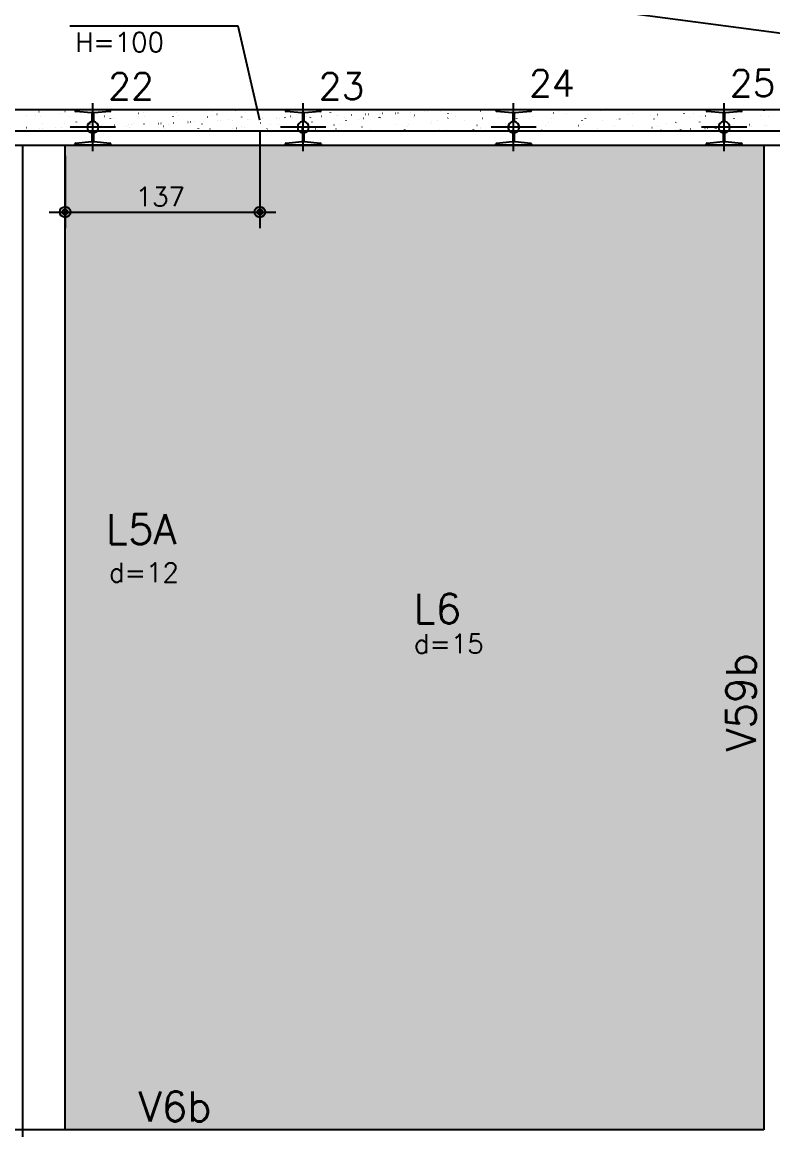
# Model space of a CAD drawing. Extents: x -40810 to 33675, y -2018 to 21213.
# Drawn here: x -3839 to -3311, y 12039 to 12817 of the extents above; entities that cross this region are included whole.
import ezdxf

# ---------------------------------------------------------------- set-up
doc = ezdxf.new("R2010")
doc.units = 0
doc.layers.get('0').update_dxf_attribs({"color": 1, "lineweight": 9})
for name, color, linetype in [('1', 5, 'Continuous'), ('10', 7, 'Continuous'), ('13', 7, 'Continuous'), ('130', 24, 'Continuous'), ('19', 5, 'Continuous'), ('42', 7, 'Continuous'), ('49', 20, 'Continuous'), ('51', 6, 'Continuous'), ('52', 21, 'Continuous'), ('8', 5, 'Continuous')]:
    doc.layers.add(name, color=color, linetype=linetype)
doc.styles.get("Standard").update_dxf_attribs({"font": 'romans.shx', "width": 0.8})

# ---------------------------------------------------------------- blocks, each defined once
blk = doc.blocks.new('_H9EFD498501-005')
for p, q in [((3048.101204, 4541.625241), (3048.146861, 4541.684742)), ((3063.32284, 4540.051908), (3063.332629, 4540.126266)), ((3066.385025, 4541.891568), (3066.458247, 4541.907801)), ((3070.046135, 4542.703216), (3070.119358, 4542.719449)), ((3087.161256, 4541.043856), (3087.171045, 4541.118215)), ((3096.45098, 4541.384517), (3096.496638, 4541.444019)), ((3117.996452, 4540.442988), (3118.069674, 4540.459221)), ((3121.657562, 4541.254636), (3121.730784, 4541.270869)), ((3144.800757, 4541.143793), (3144.846414, 4541.203295)), ((3146.174823, 4539.099405), (3146.184613, 4539.173763)), ((3169.607879, 4538.994408), (3169.681101, 4539.010641)), ((3170.18945, 4541.429804), (3170.199239, 4541.504162)), ((3173.268989, 4539.806057), (3173.342211, 4539.822289)), ((3186.448985, 4542.727991), (3186.522208, 4542.744224)), ((3193.150533, 4540.90307), (3193.19619, 4540.962571)), ((3194.101287, 4542.97944), (3194.111076, 4543.053799)), ((3229.203017, 4539.485353), (3229.212807, 4539.559711)), ((3238.060412, 4541.279411), (3238.133634, 4541.295644)), ((3241.50031, 4540.662346), (3241.545967, 4540.721847)), ((3253.114854, 4541.034989), (3253.124644, 4541.109347)), ((3257.0546, 4538.773313), (3257.129528, 4538.776585)), ((3258.927815, 4538.855099), (3259.002744, 4538.858371)), ((3267.769392, 4539.241131), (3267.84432, 4539.244402)), ((3276.953271, 4542.026938), (3276.96306, 4542.101296)), ((3277.884755, 4539.682777), (3277.959684, 4539.686049)), ((3279.75797, 4539.764564), (3279.832899, 4539.767835)), ((3288.599547, 4540.150595), (3288.674476, 4540.153867)), ((3289.671839, 4539.830832), (3289.745061, 4539.847065)), ((3289.850086, 4540.421622), (3289.895743, 4540.481124)), ((3298.71491, 4540.592242), (3298.789839, 4540.595513)), ((3300.588126, 4540.674028), (3300.663054, 4540.677299)), ((3309.429703, 4541.060059), (3309.504631, 4541.063331)), ((3312.128422, 4539.090538), (3312.138211, 4539.164896)), ((3319.545066, 4541.501706), (3319.619994, 4541.504977)), ((3321.418281, 4541.583492), (3321.49321, 4541.586764)), ((3330.259858, 4541.969524), (3330.334787, 4541.972795)), ((3335.966838, 4540.082486), (3335.976628, 4540.156845)), ((3338.199863, 4540.180898), (3338.24552, 4540.2404)), ((3340.375221, 4542.41117), (3340.45015, 4542.414441)), ((3342.248437, 4542.492956), (3342.323365, 4542.496228)), ((3351.090013, 4542.878988), (3351.164942, 4542.882259)), ((3358.490483, 4542.197), (3358.563705, 4542.213233)), ((3359.981465, 4542.412885), (3359.991254, 4542.487244)), ((3362.151593, 4543.008649), (3362.224816, 4543.024882)), ((3386.549639, 4539.940175), (3386.595296, 4539.999676)), ((3410.10191, 4540.74842), (3410.175132, 4540.764653)), ((3413.76302, 4541.560069), (3413.836242, 4541.576302)), ((3418.995032, 4540.468434), (3419.004822, 4540.542792)), ((3434.899416, 4539.699451), (3434.945073, 4539.758952)), ((3442.906869, 4542.01807), (3442.916659, 4542.092429)), ((3461.713337, 4539.29984), (3461.786559, 4539.316073)), ((3465.374447, 4540.111489), (3465.447669, 4540.127722)), ((3466.745285, 4543.010019), (3466.755075, 4543.084377)), ((3478.554443, 4543.033424), (3478.627666, 4543.049657)), ((3483.249192, 4539.458727), (3483.294849, 4539.518229)), ((3501.920437, 4540.073619), (3501.930226, 4540.147977)), ((3508.216231, 4540.370716), (3508.261888, 4540.430218)), ((3525.758853, 4541.065568), (3525.768642, 4541.139926)), ((3530.16587, 4541.584844), (3530.239092, 4541.601077)), ((3533.18327, 4541.282705), (3533.228927, 4541.342207)), ((3555.753311, 4539.070866), (3555.798968, 4539.130367)), ((3558.150309, 4542.194695), (3558.195966, 4542.254196)), ((3039.411002, 4538.502271), (3039.420792, 4538.57663)), ((3045.704206, 4538.501412), (3045.749863, 4538.560914)), ((3049.177808, 4538.076819), (3049.25103, 4538.093052)), ((3050.571527, 4533.235472), (3050.581316, 4533.309831)), ((3066.07814, 4533.42755), (3066.123797, 4533.487052)), ((3069.822023, 4538.306673), (3069.86768, 4538.366175)), ((3074.409943, 4534.227421), (3074.419733, 4534.301779)), ((3080.297993, 4531.055953), (3080.372922, 4531.059224)), ((3083.948129, 4532.894656), (3084.021351, 4532.910889)), ((3087.609239, 4533.706305), (3087.682461, 4533.722538)), ((3090.413356, 4531.497599), (3090.488285, 4531.500871)), ((3092.286572, 4531.579386), (3092.3615, 4531.582657)), ((3094.053982, 4538.260688), (3094.099639, 4538.32019)), ((3098.42457, 4536.55782), (3098.434359, 4536.632178)), ((3100.789235, 4536.62824), (3100.862457, 4536.644473)), ((3101.128148, 4531.965417), (3101.203077, 4531.968689)), ((3109.585094, 4531.291021), (3109.594884, 4531.365379)), ((3111.243512, 4532.407063), (3111.31844, 4532.410335)), ((3113.116727, 4532.48885), (3113.191656, 4532.492121)), ((3114.427916, 4533.186827), (3114.473573, 4533.246328)), ((3118.171799, 4538.06595), (3118.217456, 4538.125451)), ((3121.958304, 4532.874881), (3122.033232, 4532.878153)), ((3122.336407, 4538.107456), (3122.346196, 4538.181815)), ((3132.073667, 4533.316528), (3132.148596, 4533.319799)), ((3133.423511, 4532.28297), (3133.4333, 4532.357328)), ((3133.946882, 4533.398314), (3134.021811, 4533.401586)), ((3135.559556, 4531.446076), (3135.632778, 4531.462309)), ((3139.220666, 4532.257725), (3139.293888, 4532.273958)), ((3142.403759, 4538.019965), (3142.449416, 4538.079466)), ((3142.788459, 4533.784346), (3142.863388, 4533.787617)), ((3152.400662, 4535.17966), (3152.473884, 4535.195893)), ((3152.903822, 4534.225992), (3152.978751, 4534.229263)), ((3154.777038, 4534.307778), (3154.851966, 4534.31105)), ((3157.438137, 4534.613369), (3157.447927, 4534.687727)), ((3162.777693, 4532.946103), (3162.82335, 4533.005604)), ((3163.618615, 4534.69381), (3163.693543, 4534.697081)), ((3166.521576, 4537.825226), (3166.567233, 4537.884727)), ((3173.733978, 4535.135456), (3173.808906, 4535.138728)), ((3175.607193, 4535.217243), (3175.682122, 4535.220514)), ((3181.349974, 4536.163005), (3181.359764, 4536.237363)), ((3184.44877, 4535.603274), (3184.523699, 4535.606546)), ((3190.753535, 4537.779241), (3190.799192, 4537.838742)), ((3194.564133, 4536.04492), (3194.639062, 4536.048192)), ((3196.437349, 4536.126707), (3196.512277, 4536.129978)), ((3204.012089, 4533.73108), (3204.085311, 4533.747313)), ((3205.188391, 4537.154954), (3205.19818, 4537.229312)), ((3205.278925, 4536.512738), (3205.353854, 4536.51601)), ((3211.127469, 4532.705379), (3211.173126, 4532.764881)), ((3214.871352, 4537.584502), (3214.917009, 4537.644004)), ((3215.394289, 4536.954385), (3215.469217, 4536.957656)), ((3216.451705, 4532.668917), (3216.461494, 4532.743276)), ((3217.267504, 4537.036171), (3217.342433, 4537.039442)), ((3221.219306, 4537.545828), (3221.292528, 4537.562061)), ((3224.880416, 4538.357477), (3224.953638, 4538.37371)), ((3226.109081, 4537.422203), (3226.184009, 4537.425474)), ((3236.224444, 4537.863849), (3236.299373, 4537.86712)), ((3238.09766, 4537.945635), (3238.172588, 4537.948907)), ((3239.103312, 4537.538517), (3239.148969, 4537.598019)), ((3240.363542, 4534.218554), (3240.373331, 4534.292912)), ((3246.939236, 4538.331667), (3247.014165, 4538.334938)), ((3255.623516, 4532.2825), (3255.696738, 4532.298733)), ((3259.477246, 4532.464655), (3259.522903, 4532.524157)), ((3263.221129, 4537.343778), (3263.266786, 4537.40328)), ((3264.201958, 4535.210502), (3264.211748, 4535.284861)), ((3272.830733, 4536.097248), (3272.903955, 4536.113481)), ((3276.491843, 4536.908897), (3276.565065, 4536.92513)), ((3287.453088, 4537.297793), (3287.498745, 4537.357295)), ((3288.216585, 4537.540901), (3288.226374, 4537.61526)), ((3299.377109, 4532.274102), (3299.386899, 4532.348461)), ((3307.827022, 4532.223932), (3307.872679, 4532.283433)), ((3311.570905, 4537.103055), (3311.616562, 4537.162556)), ((3323.215525, 4533.266051), (3323.225315, 4533.340409)), ((3324.44216, 4534.648669), (3324.515382, 4534.664902)), ((3328.10327, 4535.460317), (3328.176492, 4535.47655)), ((3335.802865, 4537.05707), (3335.848522, 4537.116571)), ((3341.283266, 4538.382252), (3341.356488, 4538.398485)), ((3347.230152, 4535.59645), (3347.239942, 4535.670809)), ((3356.176799, 4531.983208), (3356.222456, 4532.042709)), ((3359.920681, 4536.862331), (3359.966339, 4536.921832)), ((3371.141989, 4537.146086), (3371.151779, 4537.220445)), ((3376.053587, 4533.200089), (3376.126809, 4533.216322)), ((3379.714697, 4534.011737), (3379.787919, 4534.02797)), ((3382.229093, 4531.3216), (3382.238882, 4531.395958)), ((3384.152641, 4536.816346), (3384.198298, 4536.875847)), ((3392.894693, 4536.933672), (3392.967915, 4536.949905)), ((3394.980405, 4538.138035), (3394.990195, 4538.212393)), ((3404.526575, 4531.742484), (3404.572232, 4531.801986)), ((3406.243719, 4533.651999), (3406.253509, 4533.726357)), ((3408.270458, 4536.621607), (3408.316115, 4536.681109)), ((3427.665014, 4531.751509), (3427.738236, 4531.767742)), ((3430.155557, 4535.201635), (3430.165346, 4535.275994)), ((3431.326124, 4532.563157), (3431.399346, 4532.57939)), ((3432.502418, 4536.575622), (3432.548075, 4536.635124)), ((3444.50612, 4535.485092), (3444.579342, 4535.501325)), ((3452.876352, 4531.50176), (3452.922009, 4531.561262)), ((3453.993973, 4536.193584), (3454.003762, 4536.267942)), ((3456.620234, 4536.380883), (3456.665891, 4536.440385)), ((3465.257287, 4531.707548), (3465.267076, 4531.781906)), ((3478.008599, 4538.523983), (3478.018389, 4538.598341)), ((3480.852194, 4536.334898), (3480.897851, 4536.3944)), ((3482.937551, 4531.114578), (3483.010773, 4531.130811)), ((3489.169124, 4533.257184), (3489.178914, 4533.331542)), ((3496.117547, 4534.036512), (3496.190769, 4534.052745)), ((3505.819233, 4537.246887), (3505.86489, 4537.306389)), ((3513.00754, 4534.249132), (3513.01733, 4534.323491)), ((3513.324764, 4537.851261), (3513.397986, 4537.867494)), ((3516.985874, 4538.662909), (3517.059096, 4538.679142)), ((3530.786272, 4538.158877), (3530.831929, 4538.218378)), ((3537.022167, 4536.579532), (3537.031956, 4536.65389)), ((3539.262175, 4530.990627), (3539.337103, 4530.993899)), ((3547.728974, 4532.587933), (3547.802196, 4532.604166)), ((3548.103751, 4531.376659), (3548.17868, 4531.37993)), ((3548.182692, 4531.312733), (3548.192481, 4531.387091)), ((3549.498287, 4530.91916), (3549.543945, 4530.978662)), ((3558.219115, 4531.818305), (3558.294043, 4531.821577)), ((3560.09233, 4531.900091), (3560.167259, 4531.903363)), ((3560.934004, 4538.129168), (3560.943794, 4538.203526)), ((3037.712001, 4528.085768), (3037.712001, 4528.085768)), ((3038.039644, 4528.085768), (3038.039644, 4528.085768)), ((3038.039644, 4528.085768), (3038.039644, 4528.085768)), ((3038.039644, 4528.085768), (3038.039644, 4528.085768)), ((3038.637682, 4529.237025), (3038.712611, 4529.240296)), ((3039.449182, 4530.349707), (3039.494839, 4530.409208)), ((3048.753045, 4529.678671), (3048.827974, 4529.681942)), ((3049.893555, 4528.085768), (3049.893555, 4528.085768)), ((3049.893555, 4528.085768), (3049.893555, 4528.085768)), ((3050.626261, 4529.760457), (3050.701189, 4529.763729)), ((3059.467838, 4530.146489), (3059.542766, 4530.14976)), ((3061.747467, 4528.085768), (3061.747467, 4528.085768)), ((3061.747467, 4528.085768), (3061.747467, 4528.085768)), ((3061.979246, 4528.085768), (3061.979246, 4528.085768)), ((3061.979246, 4528.085768), (3061.979246, 4528.085768)), ((3062.256635, 4528.085768), (3062.256635, 4528.085768)), ((3062.256635, 4528.085768), (3062.256635, 4528.085768)), ((3063.681142, 4530.303722), (3063.726799, 4530.363223)), ((3066.740912, 4529.079908), (3066.814134, 4529.096141)), ((3069.583201, 4530.588135), (3069.658129, 4530.591406)), ((3071.456416, 4530.669921), (3071.531345, 4530.673193)), ((3073.601379, 4528.085768), (3073.601379, 4528.085768)), ((3085.455291, 4528.085768), (3085.455291, 4528.085768)), ((3085.455291, 4528.085768), (3085.455291, 4528.085768)), ((3085.455291, 4528.085768), (3085.455291, 4528.085768)), ((3085.673257, 4529.741385), (3085.683047, 4529.815743)), ((3086.246491, 4528.085768), (3086.246491, 4528.085768)), ((3087.798959, 4530.108983), (3087.844616, 4530.168484)), ((3097.309203, 4528.085768), (3097.309203, 4528.085768)), ((3097.309203, 4528.085768), (3097.309203, 4528.085768)), ((3097.309203, 4528.085768), (3097.309203, 4528.085768)), ((3109.163115, 4528.085768), (3109.163115, 4528.085768)), ((3109.163115, 4528.085768), (3109.163115, 4528.085768)), ((3110.513736, 4528.085768), (3110.513736, 4528.085768)), ((3110.513736, 4528.085768), (3110.513736, 4528.085768)), ((3112.030918, 4530.062998), (3112.076575, 4530.122499)), ((3120.402184, 4528.085768), (3120.402184, 4528.085768)), ((3120.402184, 4528.085768), (3120.402184, 4528.085768)), ((3120.402184, 4528.085768), (3120.402184, 4528.085768)), ((3121.017027, 4528.085768), (3121.017027, 4528.085768)), ((3121.017027, 4528.085768), (3121.017027, 4528.085768)), ((3132.870939, 4528.085768), (3132.870939, 4528.085768)), ((3134.780981, 4528.085768), (3134.780981, 4528.085768)), ((3136.148735, 4529.868259), (3136.194392, 4529.927761)), ((3144.72485, 4528.085768), (3144.72485, 4528.085768)), ((3156.578762, 4528.085768), (3156.578762, 4528.085768)), ((3156.578762, 4528.085768), (3156.578762, 4528.085768)), ((3156.578762, 4528.085768), (3156.578762, 4528.085768)), ((3159.048227, 4528.085768), (3159.048227, 4528.085768)), ((3159.048227, 4528.085768), (3159.048227, 4528.085768)), ((3160.380695, 4529.822274), (3160.426352, 4529.881776)), ((3168.432674, 4528.085768), (3168.432674, 4528.085768)), ((3168.432674, 4528.085768), (3168.432674, 4528.085768)), ((3168.598662, 4529.34657), (3168.608451, 4529.420928)), ((3178.547732, 4528.085768), (3178.547732, 4528.085768)), ((3178.547732, 4528.085768), (3178.547732, 4528.085768)), ((3178.547732, 4528.085768), (3178.547732, 4528.085768)), ((3180.286586, 4528.085768), (3180.286586, 4528.085768)), ((3180.286586, 4528.085768), (3180.286586, 4528.085768)), ((3183.315472, 4528.085768), (3183.315472, 4528.085768)), ((3184.498512, 4529.627535), (3184.544169, 4529.687037)), ((3187.170983, 4529.997497), (3187.244205, 4530.01373)), ((3190.832093, 4530.809145), (3190.905315, 4530.825378)), ((3192.140498, 4528.085768), (3192.140498, 4528.085768)), ((3192.437078, 4530.338518), (3192.446867, 4530.412877)), ((3203.99441, 4528.085768), (3203.99441, 4528.085768)), ((3207.582717, 4528.085768), (3207.582717, 4528.085768)), ((3207.582717, 4528.085768), (3207.582717, 4528.085768)), ((3208.730471, 4529.58155), (3208.776128, 4529.641052)), ((3215.848322, 4528.085768), (3215.848322, 4528.085768)), ((3215.848322, 4528.085768), (3215.848322, 4528.085768)), ((3215.848322, 4528.085768), (3215.848322, 4528.085768)), ((3227.702233, 4528.085768), (3227.702233, 4528.085768)), ((3227.702233, 4528.085768), (3227.702233, 4528.085768)), ((3227.702233, 4528.085768), (3227.702233, 4528.085768)), ((3231.849962, 4528.085768), (3231.849962, 4528.085768)), ((3232.848288, 4529.386812), (3232.893945, 4529.446313)), ((3236.69328, 4528.085768), (3236.69328, 4528.085768)), ((3236.69328, 4528.085768), (3236.69328, 4528.085768)), ((3236.69328, 4528.085768), (3236.69328, 4528.085768)), ((3238.78241, 4528.548917), (3238.855632, 4528.56515)), ((3239.556145, 4528.085768), (3239.556145, 4528.085768)), ((3239.556145, 4528.085768), (3239.556145, 4528.085768)), ((3242.44352, 4529.360565), (3242.516742, 4529.376798)), ((3251.410057, 4528.085768), (3251.410057, 4528.085768)), ((3251.450645, 4528.394067), (3251.460435, 4528.468425)), ((3256.117207, 4528.085768), (3256.117207, 4528.085768)), ((3256.117207, 4528.085768), (3256.117207, 4528.085768)), ((3257.080248, 4529.340827), (3257.125905, 4529.400328)), ((3263.263969, 4528.085768), (3263.263969, 4528.085768)), ((3275.117881, 4528.085768), (3275.117881, 4528.085768)), ((3275.117881, 4528.085768), (3275.117881, 4528.085768)), ((3275.117881, 4528.085768), (3275.117881, 4528.085768)), ((3275.465272, 4530.724466), (3275.475062, 4530.798825)), ((3280.384452, 4528.085768), (3280.384452, 4528.085768)), ((3281.198064, 4529.146088), (3281.243722, 4529.205589)), ((3286.971793, 4528.085768), (3286.971793, 4528.085768)), ((3286.971793, 4528.085768), (3286.971793, 4528.085768)), ((3286.971793, 4528.085768), (3286.971793, 4528.085768)), ((3294.838828, 4528.085768), (3294.838828, 4528.085768)), ((3294.838828, 4528.085768), (3294.838828, 4528.085768)), ((3298.825705, 4528.085768), (3298.825705, 4528.085768)), ((3298.825705, 4528.085768), (3298.825705, 4528.085768)), ((3304.651698, 4528.085768), (3304.651698, 4528.085768)), ((3304.651698, 4528.085768), (3304.651698, 4528.085768)), ((3305.430024, 4529.100103), (3305.475681, 4529.159604)), ((3307.234943, 4530.83392), (3307.308165, 4530.850153)), ((3310.679616, 4528.085768), (3310.679616, 4528.085768)), ((3310.679616, 4528.085768), (3310.679616, 4528.085768)), ((3322.533528, 4528.085768), (3322.533528, 4528.085768)), ((3328.918943, 4528.085768), (3328.918943, 4528.085768)), ((3329.547841, 4528.905364), (3329.593498, 4528.964866)), ((3334.38744, 4528.085768), (3334.38744, 4528.085768)), ((3334.38744, 4528.085768), (3334.38744, 4528.085768)), ((3334.38744, 4528.085768), (3334.38744, 4528.085768)), ((3334.478839, 4528.780015), (3334.488629, 4528.854373)), ((3346.241352, 4528.085768), (3346.241352, 4528.085768)), ((3346.241352, 4528.085768), (3346.241352, 4528.085768)), ((3346.241352, 4528.085768), (3346.241352, 4528.085768)), ((3352.984376, 4528.085768), (3352.984376, 4528.085768)), ((3352.984376, 4528.085768), (3352.984376, 4528.085768)), ((3353.186188, 4528.085768), (3353.186188, 4528.085768)), ((3353.186188, 4528.085768), (3353.186188, 4528.085768)), ((3353.779801, 4528.859379), (3353.825458, 4528.918881)), ((3358.095264, 4528.085768), (3358.095264, 4528.085768)), ((3358.095264, 4528.085768), (3358.095264, 4528.085768)), ((3358.390677, 4530.329651), (3358.400466, 4530.40401)), ((3358.84637, 4529.385341), (3358.919592, 4529.401574)), ((3369.949176, 4528.085768), (3369.949176, 4528.085768)), ((3369.949176, 4528.085768), (3369.949176, 4528.085768)), ((3377.453433, 4528.085768), (3377.453433, 4528.085768)), ((3377.897617, 4528.66464), (3377.943274, 4528.724142)), ((3381.803088, 4528.085768), (3381.803088, 4528.085768)), ((3393.656999, 4528.085768), (3393.656999, 4528.085768)), ((3401.720678, 4528.085768), (3401.720678, 4528.085768)), ((3401.720678, 4528.085768), (3401.720678, 4528.085768)), ((3402.129577, 4528.618655), (3402.175234, 4528.678157)), ((3405.510911, 4528.085768), (3405.510911, 4528.085768)), ((3405.510911, 4528.085768), (3405.510911, 4528.085768)), ((3405.510911, 4528.085768), (3405.510911, 4528.085768)), ((3411.129925, 4528.085768), (3411.129925, 4528.085768)), ((3411.129925, 4528.085768), (3411.129925, 4528.085768)), ((3411.129925, 4528.085768), (3411.129925, 4528.085768)), ((3417.364823, 4528.085768), (3417.364823, 4528.085768)), ((3417.364823, 4528.085768), (3417.364823, 4528.085768)), ((3417.404244, 4528.3852), (3417.414034, 4528.459558)), ((3425.987923, 4528.085768), (3425.987923, 4528.085768)), ((3426.247394, 4528.423916), (3426.293051, 4528.483418)), ((3429.218735, 4528.085768), (3429.218735, 4528.085768)), ((3429.218735, 4528.085768), (3429.218735, 4528.085768)), ((3441.072647, 4528.085768), (3441.072647, 4528.085768)), ((3441.24266, 4529.377148), (3441.25245, 4529.451507)), ((3450.255168, 4528.085768), (3450.255168, 4528.085768)), ((3450.255168, 4528.085768), (3450.255168, 4528.085768)), ((3450.479353, 4528.377931), (3450.525011, 4528.437433)), ((3452.926559, 4528.085768), (3452.926559, 4528.085768)), ((3464.780471, 4528.085768), (3464.780471, 4528.085768)), ((3464.780471, 4528.085768), (3464.780471, 4528.085768)), ((3464.780471, 4528.085768), (3464.780471, 4528.085768)), ((3469.275473, 4528.085768), (3469.275473, 4528.085768)), ((3469.275473, 4528.085768), (3469.275473, 4528.085768)), ((3469.275473, 4528.085768), (3469.275473, 4528.085768)), ((3472.729957, 4528.085768), (3472.729957, 4528.085768)), ((3472.729957, 4528.085768), (3472.729957, 4528.085768)), ((3472.729957, 4528.085768), (3472.729957, 4528.085768)), ((3474.522414, 4528.085768), (3474.522414, 4528.085768)), ((3474.59717, 4528.183193), (3474.642827, 4528.242694)), ((3474.898493, 4528.180448), (3474.973422, 4528.18372)), ((3476.634382, 4528.085768), (3476.634382, 4528.085768)), ((3476.634382, 4528.085768), (3476.634382, 4528.085768)), ((3476.634382, 4528.085768), (3476.634382, 4528.085768)), ((3476.771708, 4528.262235), (3476.846637, 4528.265506)), ((3479.276441, 4530.302929), (3479.349663, 4530.319162)), ((3485.613285, 4528.648266), (3485.688214, 4528.651538)), ((3488.488294, 4528.085768), (3488.488294, 4528.085768)), ((3488.488294, 4528.085768), (3488.488294, 4528.085768)), ((3495.728648, 4529.089912), (3495.803577, 4529.093184)), ((3497.601864, 4529.171699), (3497.676792, 4529.17497)), ((3498.789659, 4528.085768), (3498.789659, 4528.085768)), ((3499.564209, 4529.095182), (3499.609866, 4529.154683)), ((3500.342206, 4528.085768), (3500.342206, 4528.085768)), ((3500.342206, 4528.085768), (3500.342206, 4528.085768)), ((3506.443441, 4529.55773), (3506.518369, 4529.561002)), ((3512.196118, 4528.085768), (3512.196118, 4528.085768)), ((3516.558804, 4529.999377), (3516.633732, 4530.002648)), ((3518.432019, 4530.081163), (3518.506948, 4530.084434)), ((3523.056904, 4528.085768), (3523.056904, 4528.085768)), ((3524.05003, 4528.085768), (3524.05003, 4528.085768)), ((3524.05003, 4528.085768), (3524.05003, 4528.085768)), ((3524.05003, 4528.085768), (3524.05003, 4528.085768)), ((3524.270854, 4529.763096), (3524.280644, 4529.837455)), ((3524.531248, 4530.007171), (3524.576905, 4530.066673)), ((3527.273596, 4530.467195), (3527.348525, 4530.470466)), ((3527.421021, 4528.085768), (3527.421021, 4528.085768)), ((3527.421021, 4528.085768), (3527.421021, 4528.085768)), ((3527.421021, 4528.085768), (3527.421021, 4528.085768)), ((3530.887868, 4528.854349), (3530.96109, 4528.870582)), ((3534.548978, 4529.665998), (3534.6222, 4529.682231)), ((3535.903942, 4528.085768), (3535.903942, 4528.085768)), ((3535.903942, 4528.085768), (3535.903942, 4528.085768)), ((3535.903942, 4528.085768), (3535.903942, 4528.085768)), ((3537.388959, 4530.908841), (3537.463888, 4530.912112)), ((3547.324149, 4528.085768), (3547.324149, 4528.085768)), ((3547.757854, 4528.085768), (3547.757854, 4528.085768)), ((3547.757854, 4528.085768), (3547.757854, 4528.085768)), ((3559.611765, 4528.085768), (3559.611765, 4528.085768)), ((3559.611765, 4528.085768), (3559.611765, 4528.085768))]:
    blk.add_line(p, q)

msp = doc.modelspace()

# ---------------------------------------------------------------- linework, layer by layer
at = {"layer": '1'}
msp.add_line((-4498.753, 12730.699), (-2928.251, 12730.699), dxfattribs=at)
for points in [[(-3839.253, 12730.699), (-3839.253, 12038.613)], [(-3809.253, 12038.613), (-3809.253, 12730.699)], [(-3317.753, 12730.699), (-3317.753, 12038.613)], [(-3839.253, 12038.613), (-3925.253, 12038.613)], [(-3839.253, 12038.613), (-3839.253, 11993.613)], [(-3809.253, 12038.613), (-3839.253, 12038.613)], [(-3317.753, 12038.613), (-3809.253, 12038.613)]]:
    msp.add_lwpolyline(points, dxfattribs=at)
at = {"layer": '130'}
for points in [[(-3317.753, 12038.613), (-3809.253, 12038.613), (-3809.253, 12730.699)], [(-3317.753, 12038.613), (-3809.253, 12730.699), (-3317.753, 12730.391)], [(-3317.753, 12038.613), (-3317.753, 12730.391), (-3317.753, 12038.613)]]:
    msp.add_solid(points, dxfattribs=at)
at = {"layer": '19'}
msp.add_line((-6132.808, 13185.077), (-2902.754, 12755.699), dxfattribs=at)
at = {"layer": '42'}
for p, q in [((-3687.531, 12814.255), (-3805.86, 12814.255)), ((-3672.248, 12748.199), (-3687.531, 12814.255))]:
    msp.add_line(p, q, dxfattribs=at)
at = {"layer": '42', "color": 70, "linetype": 'Continuous'}
for p, q in [((-3672.248, 12748.199), (-3672.248, 12748.199)), ((-3672.248, 12740.699), (-3672.248, 12672.34)), ((-3809.253, 12730.699), (-3809.253, 12730.699)), ((-3809.253, 12723.199), (-3809.253, 12672.34)), ((-3820.503, 12683.59), (-3660.998, 12683.59))]:
    msp.add_line(p, q, dxfattribs=at)
for centre, radius in [((-3809.253, 12683.59), 3.746), ((-3809.253, 12683.59), 1.867), ((-3672.248, 12683.59), 3.746), ((-3672.248, 12683.59), 1.867)]:
    msp.add_circle(centre, radius, dxfattribs=at)
at = {"layer": '49'}
for p, q in [((-4498.753, 12755.699), (-2898.367, 12755.699)), ((-4498.753, 12740.699), (-2913.597, 12740.699))]:
    msp.add_line(p, q, dxfattribs=at)
at = {"layer": '51'}
for p, q in [((-3789.753, 12726.35), (-3789.753, 12760.048)), ((-3641.753, 12726.35), (-3641.753, 12760.048)), ((-3493.753, 12726.35), (-3493.753, 12760.048)), ((-3345.753, 12726.35), (-3345.753, 12760.048)), ((-3802.253, 12754.945), (-3802.253, 12755.699)), ((-3802.253, 12755.699), (-3777.253, 12755.699)), ((-3790.629, 12753.272), (-3801.77, 12754.336)), ((-3790.146, 12747.181), (-3790.146, 12752.663)), ((-3789.359, 12752.664), (-3789.359, 12747.181)), ((-3777.735, 12754.336), (-3788.876, 12753.272)), ((-3777.253, 12755.699), (-3777.253, 12754.945)), ((-3654.253, 12754.945), (-3654.253, 12755.699)), ((-3654.253, 12755.699), (-3629.253, 12755.699)), ((-3642.629, 12753.272), (-3653.77, 12754.336)), ((-3642.146, 12747.181), (-3642.146, 12752.663)), ((-3641.359, 12752.664), (-3641.359, 12747.181)), ((-3629.735, 12754.336), (-3640.876, 12753.272)), ((-3629.253, 12755.699), (-3629.253, 12754.945)), ((-3506.253, 12754.945), (-3506.253, 12755.699)), ((-3506.253, 12755.699), (-3481.253, 12755.699)), ((-3494.629, 12753.272), (-3505.77, 12754.336)), ((-3494.146, 12747.181), (-3494.146, 12752.663)), ((-3493.359, 12752.664), (-3493.359, 12747.181)), ((-3481.735, 12754.336), (-3492.876, 12753.272)), ((-3481.253, 12755.699), (-3481.253, 12754.945)), ((-3358.253, 12754.945), (-3358.253, 12755.699)), ((-3358.253, 12755.699), (-3333.253, 12755.699)), ((-3346.629, 12753.272), (-3357.77, 12754.336)), ((-3346.146, 12747.181), (-3346.146, 12752.663)), ((-3345.359, 12752.664), (-3345.359, 12747.181)), ((-3333.735, 12754.336), (-3344.876, 12753.272)), ((-3333.253, 12755.699), (-3333.253, 12754.945)), ((-3773.844, 12743.199), (-3805.662, 12743.199)), ((-3790.146, 12733.735), (-3790.146, 12739.217)), ((-3789.359, 12739.217), (-3789.359, 12733.735)), ((-3625.844, 12743.199), (-3657.662, 12743.199)), ((-3642.146, 12733.735), (-3642.146, 12739.217)), ((-3641.359, 12739.217), (-3641.359, 12733.735)), ((-3477.844, 12743.199), (-3509.662, 12743.199)), ((-3494.146, 12733.735), (-3494.146, 12739.217)), ((-3493.359, 12739.217), (-3493.359, 12733.735)), ((-3329.844, 12743.199), (-3361.662, 12743.199)), ((-3346.146, 12733.735), (-3346.146, 12739.217)), ((-3345.359, 12739.217), (-3345.359, 12733.735)), ((-3802.253, 12730.699), (-3802.253, 12731.453)), ((-3777.253, 12730.699), (-3802.253, 12730.699)), ((-3801.77, 12732.062), (-3790.629, 12733.126)), ((-3788.876, 12733.126), (-3777.735, 12732.062)), ((-3777.253, 12731.453), (-3777.253, 12730.699)), ((-3654.253, 12730.699), (-3654.253, 12731.453)), ((-3629.253, 12730.699), (-3654.253, 12730.699)), ((-3653.77, 12732.062), (-3642.629, 12733.126)), ((-3640.876, 12733.126), (-3629.735, 12732.062)), ((-3629.253, 12731.453), (-3629.253, 12730.699)), ((-3506.253, 12730.699), (-3506.253, 12731.453)), ((-3481.253, 12730.699), (-3506.253, 12730.699)), ((-3505.77, 12732.062), (-3494.629, 12733.126)), ((-3492.876, 12733.126), (-3481.735, 12732.062)), ((-3481.253, 12731.453), (-3481.253, 12730.699)), ((-3358.253, 12730.699), (-3358.253, 12731.453)), ((-3333.253, 12730.699), (-3358.253, 12730.699)), ((-3357.77, 12732.062), (-3346.629, 12733.126)), ((-3344.876, 12733.126), (-3333.735, 12732.062)), ((-3333.253, 12731.453), (-3333.253, 12730.699))]:
    msp.add_line(p, q, dxfattribs=at)
for centre, radius, start, end in [((-3801.628, 12754.945), 0.625, 180, 256.861226), ((-3790.771, 12752.663), 0.625, 0, 76.861226), ((-3788.734, 12752.663), 0.625, 103.138852, 180.104996), ((-3777.878, 12754.945), 0.625, 283.138774, 0), ((-3653.628, 12754.945), 0.625, 180, 256.861226), ((-3642.771, 12752.663), 0.625, 0, 76.861226), ((-3640.734, 12752.663), 0.625, 103.138852, 180.104996), ((-3629.878, 12754.945), 0.625, 283.138774, 0), ((-3505.628, 12754.945), 0.625, 180, 256.861226), ((-3494.771, 12752.663), 0.625, 0, 76.861226), ((-3492.734, 12752.663), 0.625, 103.138852, 180.104996), ((-3481.878, 12754.945), 0.625, 283.138774, 0), ((-3357.628, 12754.945), 0.625, 180, 256.861226), ((-3346.771, 12752.663), 0.625, 0, 76.861226), ((-3344.734, 12752.663), 0.625, 103.138852, 180.104996), ((-3333.878, 12754.945), 0.625, 283.138774, 0), ((-3789.753, 12743.199), 4.001, 95.644143, 264.355857), ((-3789.753, 12743.199), 4.001, 275.644143, 84.355857), ((-3641.753, 12743.199), 4.001, 95.644143, 264.355857), ((-3641.753, 12743.199), 4.001, 275.644143, 84.355857), ((-3493.753, 12743.199), 4.001, 95.644143, 264.355857), ((-3493.753, 12743.199), 4.001, 275.644143, 84.355857), ((-3345.753, 12743.199), 4.001, 95.644143, 264.355857), ((-3345.753, 12743.199), 4.001, 275.644143, 84.355857), ((-3801.628, 12731.453), 0.625, 103.138774, 180), ((-3790.771, 12733.735), 0.625, 283.138774, 0), ((-3788.734, 12733.735), 0.625, 180, 256.861226), ((-3777.878, 12731.453), 0.625, 0, 76.861226), ((-3653.628, 12731.453), 0.625, 103.138774, 180), ((-3642.771, 12733.735), 0.625, 283.138774, 0), ((-3640.734, 12733.735), 0.625, 180, 256.861226), ((-3629.878, 12731.453), 0.625, 0, 76.861226), ((-3505.628, 12731.453), 0.625, 103.138774, 180), ((-3494.771, 12733.735), 0.625, 283.138774, 0), ((-3492.734, 12733.735), 0.625, 180, 256.861226), ((-3481.878, 12731.453), 0.625, 0, 76.861226), ((-3357.628, 12731.453), 0.625, 103.138774, 180), ((-3346.771, 12733.735), 0.625, 283.138774, 0), ((-3344.734, 12733.735), 0.625, 180, 256.861226), ((-3333.878, 12731.453), 0.625, 0, 76.861226)]:
    msp.add_arc(centre, radius, start, end, dxfattribs=at)

# ---------------------------------------------------------------- block references
at = {"layer": '19'}
msp.add_blockref('_H9EFD498501-005', (-6875.753, 8212.613), dxfattribs=at)

# ---------------------------------------------------------------- texts
at = {"layer": '10'}
for s, p in [('L5A', (-3780.35, 12450.243)), ('L6', (-3563.964, 12394.378))]:
    msp.add_text(s, height=21, dxfattribs=at).set_placement(p)
at = {"layer": '13'}
for s, p in [('d=12', (-3778.403, 12423.506)), ('d=15', (-3563.964, 12373.483))]:
    msp.add_text(s, height=13.5, dxfattribs=at).set_placement(p)
at = {"layer": '42'}
msp.add_text('H=100', height=13.5, dxfattribs=at).set_placement((-3802.131, 12796.295))
at = {"layer": '42', "color": 70, "linetype": 'Continuous'}
msp.add_text('137', height=13.5, dxfattribs=at).set_placement((-3759.65, 12687.64))
at = {"layer": '52'}
for s, p in [('24', (-3482.956, 12764.728)), ('25', (-3341.812, 12764.785)), ('22', (-3778.956, 12762.677)), ('23', (-3630.956, 12762.677))]:
    msp.add_text(s, height=18.75, dxfattribs=at).set_placement(p)
at = {"layer": '8'}
msp.add_text('V59b', height=21, rotation=90, dxfattribs=at).set_placement((-3323.338, 12304.397))
msp.add_text('V6b', height=21, dxfattribs=at).set_placement((-3757.487, 12044.477))

doc.saveas('drawing.dxf')
